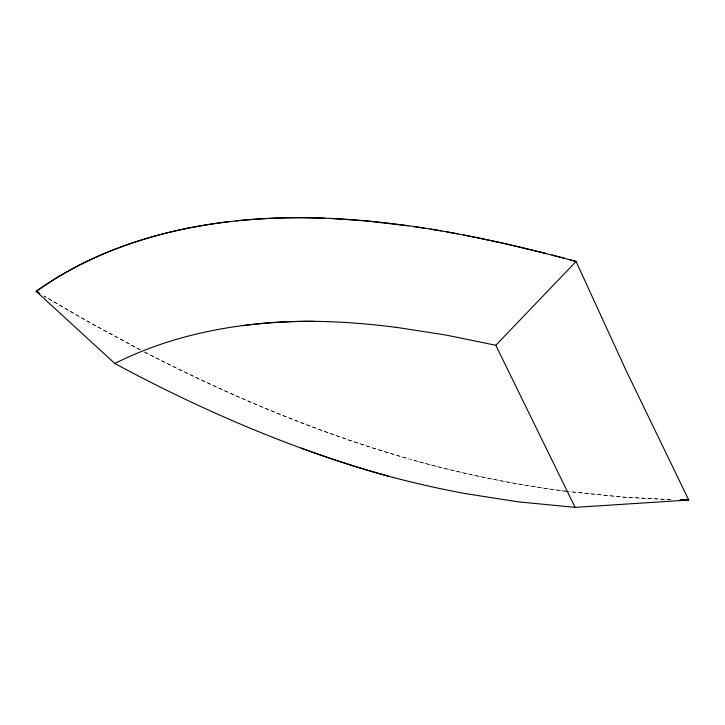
<?xml version="1.0" encoding="UTF-8"?>
<svg xmlns="http://www.w3.org/2000/svg" width="725" height="725" viewBox="0 0 725 725"><rect width="100%" height="100%" fill="white"/><g stroke="black" fill="none" stroke-linecap="round" stroke-linejoin="round"><path stroke-width="0.54" stroke-dasharray="3.62 2.72" d="M670.181 499.634L621.896 497.042L569.17 491.668M671.06 499.652L625.711 497.323L566.442 491.296M565.328 491.151C514.224 484.536 463.619 474.168 413.993 460.348M567.032 491.405C517.94 485.079 469.283 475.401 421.515 462.423C325.371 436.015 232.87 397.472 144.293 351.915M406.453 458.209C315.583 431.964 228.058 395.025 144.021 351.815M140.115 349.794L94.812 325.452L44.443 296.317M140.351 349.867L81.127 317.758L43.98 295.99"/><path stroke-width="1.09" d="M396.158 327.31L446.446 335.14L495.809 345.272L576.085 261.471L625.784 369.868L688.75 500.042L575.124 507.364L518.611 501.872L464.952 493.526M301.319 448.204C237.157 424.651 174.97 395.895 114.804 363.497L36.25 291.368C92.773 250.642 161.34 229.662 229.961 221.533M39.893 293.571L36.25 291.368C113.39 236.278 210.549 217.092 303.893 217.654L324.655 218.162M114.804 363.497C154.661 343.405 198.269 331.443 242.413 325.625M235.843 220.88C350.538 209.172 465.74 231.728 576.085 261.471L570.077 259.822M309.938 321.356L313.934 321.374M680.05 499.888L688.75 500.042L681.029 499.888M329.694 218.379L365.627 220.88L408.193 225.819M413.649 226.59L424.605 228.23M430.106 229.1L441.153 230.922M446.691 231.882L457.819 233.894M463.393 234.936L504.047 243.373L546.025 253.451M552.042 255.001L564.068 258.191M464.933 493.471A558.893 273.515 24.5 0 1 388.292 476.135L385.637 475.364M36.25 291.368L39.15 293.099M495.809 345.272L575.124 507.364M309.892 321.302A561.041 274.558 24.5 0 0 242.467 325.679A558.486 273.316 24.5 0 1 313.88 321.311A560.624 274.358 24.5 0 1 396.194 327.383M388.292 476.153A558.486 273.307 24.5 0 1 301.328 448.159A559.945 274.032 24.5 0 0 385.646 475.419"/></g></svg>
